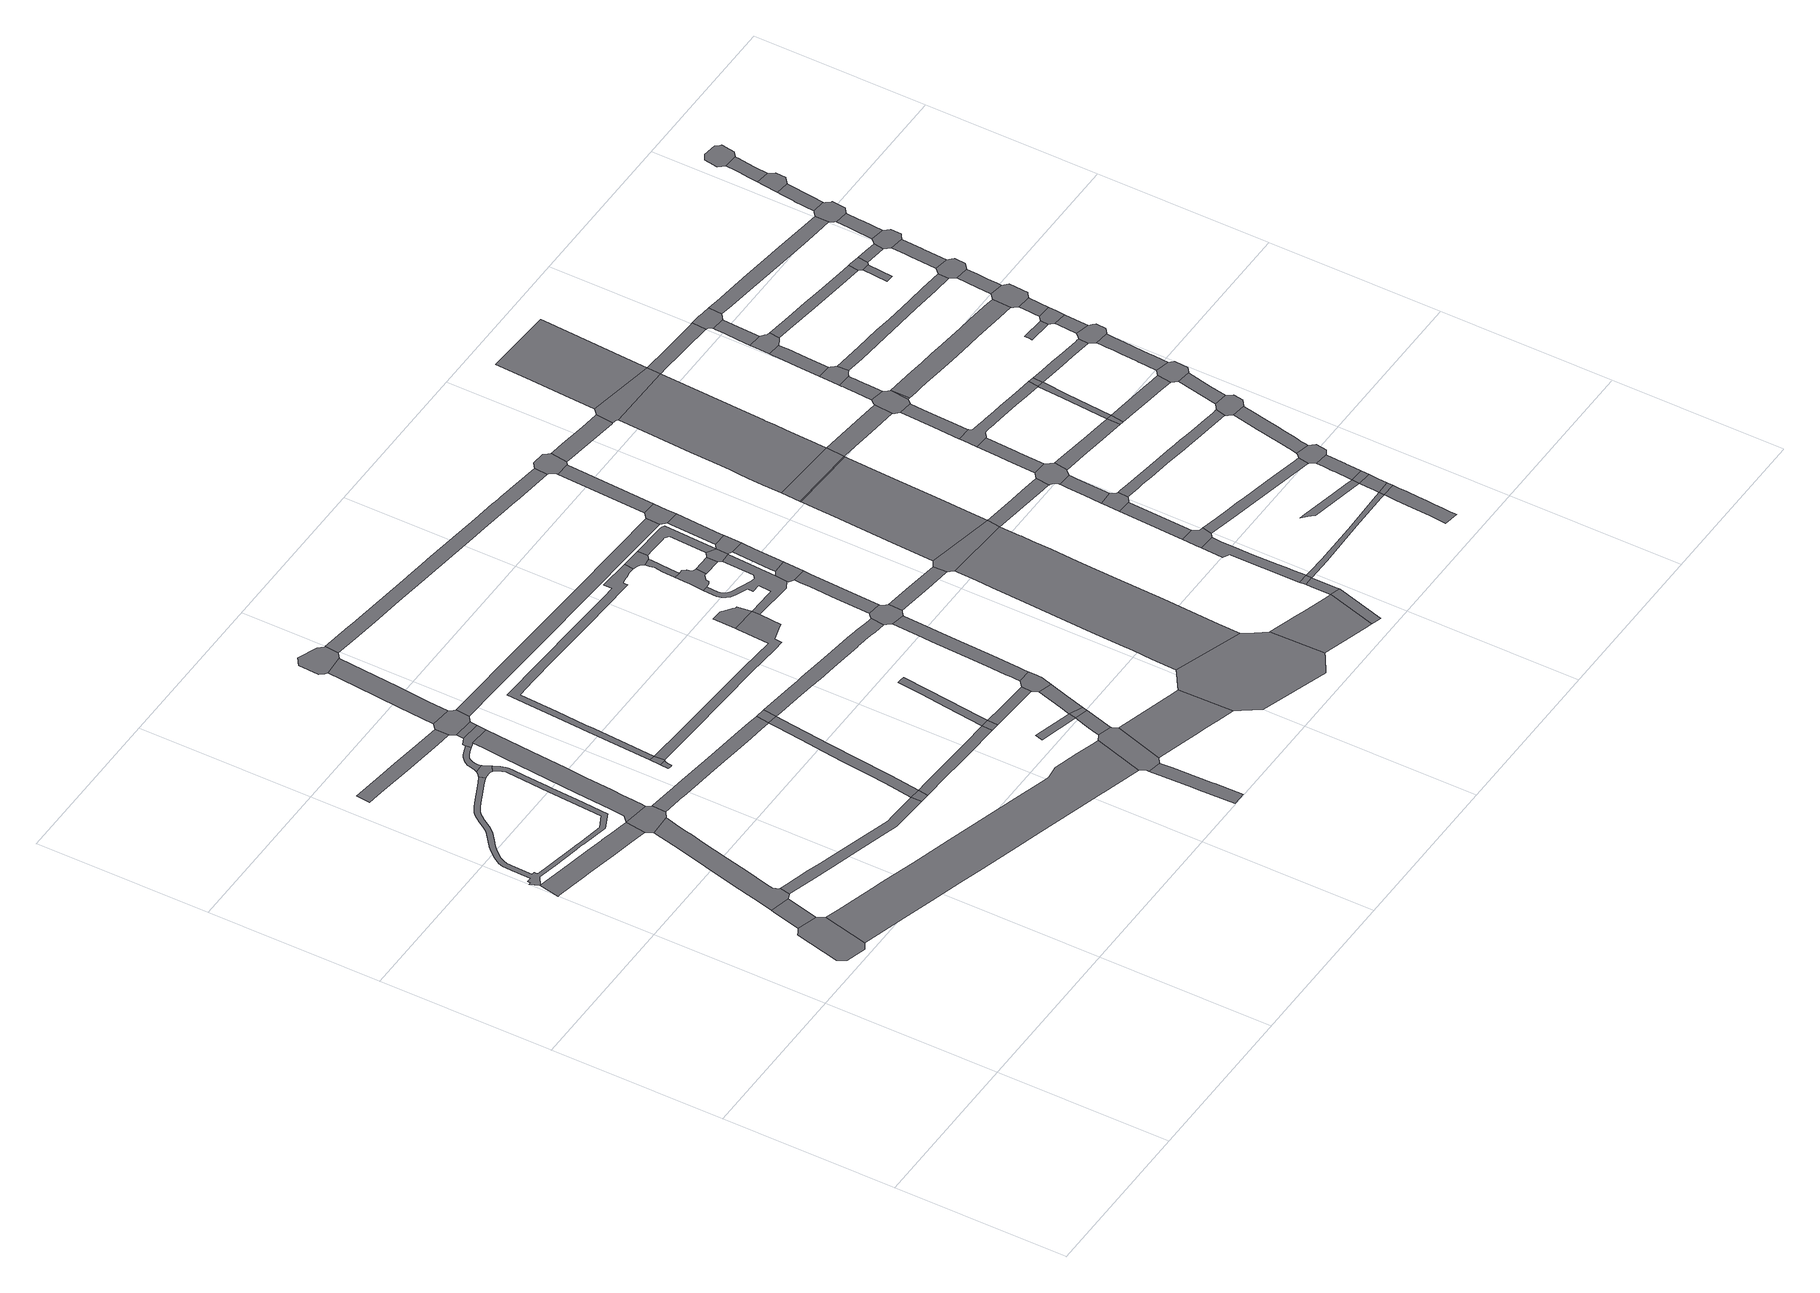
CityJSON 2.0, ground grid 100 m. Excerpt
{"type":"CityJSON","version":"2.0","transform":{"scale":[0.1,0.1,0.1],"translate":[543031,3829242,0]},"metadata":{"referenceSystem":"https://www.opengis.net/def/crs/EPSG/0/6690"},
"CityObjects":{
"road1":{"type":"Road","geometry":[{"type":"MultiSurface","lod":"1","boundaries":[[[0,1,2,3,4,5,6,7,8,9,10,11,12]]]}]},
"road2":{"type":"Road","geometry":[{"type":"MultiSurface","lod":"1","boundaries":[[[13,14,0,12,15,16]]]}]},
"road3":{"type":"Road","attributes":{"RoadStructureAttribute.sectionType":"1"},"geometry":[{"type":"MultiSurface","lod":"1","boundaries":[[[17,18,19,20,21,22,23,24,25,26,27,28,29,30,31,32,33,34,35,36,37]]]}]},
"road4":{"type":"Road","attributes":{"RoadStructureAttribute.sectionType":"1"},"geometry":[{"type":"MultiSurface","lod":"1","boundaries":[[[38,39,40,41,42,43,44,45,46,47,48,49,50,51,52,53,54,55,56,57,58,13,16,59,60,61]]]}]},
"road5":{"type":"Road","attributes":{"RoadStructureAttribute.sectionType":"1"},"geometry":[{"type":"MultiSurface","lod":"1","boundaries":[[[62,63,64,65,66,67,68,69,70,71,72,73,74,75,76,77,78,79,80,81,82,83,84,85,86,25,87,88,89,90,91,92,93,94,95,96,97,98,99,100,101,102,103,104,105,106,107,108,109,110,111,112,113,114,115,116,117,118,119,120,121,122,123,124,125,126,127,128,129,130,131,132,133,134,135,136,137,138,139,140,141,142]]]}]},
"road6":{"type":"Road","geometry":[{"type":"MultiSurface","lod":"1","boundaries":[[[37,36,143,51,50,144,145,146,147]]]}]},
"road7":{"type":"Road","attributes":{"RoadStructureAttribute.sectionType":"1"},"geometry":[{"type":"MultiSurface","lod":"1","boundaries":[[[148,149,150,151,152,153,154,155,61,60,156,157,158,159,160,161,162,163]]]}]},
"road8":{"type":"Road","attributes":{"RoadStructureAttribute.sectionType":"1"},"geometry":[{"type":"MultiSurface","lod":"1","boundaries":[[[164,165,166,167,168,169,170,171,172,173,174]]]}]},
"road9":{"type":"Road","geometry":[{"type":"MultiSurface","lod":"1","boundaries":[[[175,176,177,178,62,142,179,180,104,103]]]}]},
"road10":{"type":"Road","attributes":{"RoadStructureAttribute.sectionType":"1"},"geometry":[{"type":"MultiSurface","lod":"1","boundaries":[[[181,182,183,184,185,186,187,188,189,190,191,37,147,192,193,194,195,196,197,198,199,200]]]}]},
"road11":{"type":"Road","attributes":{"RoadStructureAttribute.sectionType":"1"},"geometry":[{"type":"MultiSurface","lod":"1","boundaries":[[[201,202,203,204,205,206,207,208,209,177,176,210,211,212,213,214,215,216,217,218]]]}]},
"road12":{"type":"Road","attributes":{"RoadStructureAttribute.sectionType":"1"},"geometry":[{"type":"MultiSurface","lod":"1","boundaries":[[[219,220,221,222,223,224,225,226,227,228,229,230,231,232,233,234,235,236,237,238,9,8,239,240,241,242,243,244,245,246,247,248,249,250,251]]]}]},
"road13":{"type":"Road","attributes":{"RoadStructureAttribute.sectionType":"1"},"geometry":[{"type":"MultiSurface","lod":"1","boundaries":[[[252,253,201,218,254,181,200,255]]]}]},
"road14":{"type":"Road","geometry":[{"type":"MultiSurface","lod":"1","boundaries":[[[256,257,258,259,260,261,262]]]}]},
"road15":{"type":"Road","geometry":[{"type":"MultiSurface","lod":"1","boundaries":[[[263,252,255,264]]]}]},
"road16":{"type":"Road","geometry":[{"type":"MultiSurface","lod":"1","boundaries":[[[265,256,262,266,267]]]}]},
"road17":{"type":"Road","geometry":[{"type":"MultiSurface","lod":"1","boundaries":[[[268,269,270,174,173,263,264,271,272,273,274,275]]]}]},
"road18":{"type":"Road","attributes":{"RoadStructureAttribute.sectionType":"1"},"geometry":[{"type":"MultiSurface","lod":"1","boundaries":[[[276,277,278,279,280,281,282,283,146,145,284,285,286,287,288,289,290,291,292,293,294,295]]]}]},
"road19":{"type":"Road","geometry":[{"type":"MultiSurface","lod":"1","boundaries":[[[163,162,296,297]]]}]},
"road20":{"type":"Road","attributes":{"RoadStructureAttribute.sectionType":"1"},"geometry":[{"type":"MultiSurface","lod":"1","boundaries":[[[298,299,300,301,302,303,304,268,275]]]}]},
"road21":{"type":"Road","attributes":{"RoadStructureAttribute.sectionType":"1"},"geometry":[{"type":"MultiSurface","lod":"1","boundaries":[[[294,305,306,307,308,309,310,163,297,311,312,313,314,315,316]]]}]},
"road22":{"type":"Road","geometry":[{"type":"MultiSurface","lod":"1","boundaries":[[[317,318,319,320,321,322,323,302,301,324,325,326,327,328,329,330]]]}]},
"road23":{"type":"Road","attributes":{"RoadStructureAttribute.sectionType":"1"},"geometry":[{"type":"MultiSurface","lod":"1","boundaries":[[[331,332,333,297,296,334,335,336,337,338]]]}]},
"road24":{"type":"Road","geometry":[{"type":"MultiSurface","lod":"1","boundaries":[[[295,294,316,339]]]}]},
"road25":{"type":"Road","attributes":{"RoadStructureAttribute.sectionType":"1"},"geometry":[{"type":"MultiSurface","lod":"1","boundaries":[[[340,341,342,343,344,345,346,347,348,349]]]}]},
"road26":{"type":"Road","attributes":{"RoadStructureAttribute.sectionType":"1"},"geometry":[{"type":"MultiSurface","lod":"1","boundaries":[[[350,351,352,353,354,355,267,266,356,357,358,359,360,361,362,363,364,365,366]]]}]},
"road27":{"type":"Road","geometry":[{"type":"MultiSurface","lod":"1","boundaries":[[[367,368,369,251,250,370,340,349,371,372,373,374,375,376]]]}]},
"road28":{"type":"Road","geometry":[{"type":"MultiSurface","lod":"1","boundaries":[[[338,337,377,378,379]]]}]},
"road29":{"type":"Road","attributes":{"RoadStructureAttribute.sectionType":"1"},"geometry":[{"type":"MultiSurface","lod":"1","boundaries":[[[380,381,382,383,384,385,386,387,388,265,267,389,390,391,392,393,394,395,396,397,398,399,400,401,402,403,404,405]]]}]},
"road30":{"type":"Road","attributes":{"RoadStructureAttribute.sectionType":"1"},"geometry":[{"type":"MultiSurface","lod":"1","boundaries":[[[406,407,408,409,410]]]}]},
"road31":{"type":"Road","attributes":{"RoadStructureAttribute.sectionType":"1"},"geometry":[{"type":"MultiSurface","lod":"1","boundaries":[[[411,412,413,414,415,416,417,338,379]]]}]},
"road32":{"type":"Road","attributes":{"RoadStructureAttribute.sectionType":"1"},"geometry":[{"type":"MultiSurface","lod":"1","boundaries":[[[409,418,419,420,421,367,376,422,423]]]}]},
"road33":{"type":"Road","attributes":{"RoadStructureAttribute.sectionType":"1"},"geometry":[{"type":"MultiSurface","lod":"1","boundaries":[[[424,379,378,425,426,427]]]}]},
"road34":{"type":"Road","geometry":[{"type":"MultiSurface","lod":"1","boundaries":[[[410,409,423,428]]]}]},
"road35":{"type":"Road","attributes":{"RoadStructureAttribute.sectionType":"1"},"geometry":[{"type":"MultiSurface","lod":"1","boundaries":[[[429,430,431,432,433,434,435,436,437,438,339,316,439,440,441,442,443,444,445,446,447,448,449,450,451,452,453,454,455]]]}]},
"road36":{"type":"Road","attributes":{"RoadStructureAttribute.sectionType":"1"},"geometry":[{"type":"MultiSurface","lod":"1","boundaries":[[[456,374,373,457,458,459,460,461,462,463]]]}]},
"road37":{"type":"Road","attributes":{"RoadStructureAttribute.sectionType":"1"},"geometry":[{"type":"MultiSurface","lod":"1","boundaries":[[[464,465,466,467,468,469,273,272,470,471,472,473,474,475,476,477,478]]]}]},
"road38":{"type":"Road","attributes":{"RoadStructureAttribute.sectionType":"1"},"geometry":[{"type":"MultiSurface","lod":"1","boundaries":[[[479,480,410,428,481,482]]]}]},
"road39":{"type":"Road","geometry":[{"type":"MultiSurface","lod":"1","boundaries":[[[483,484,427,426,485,479,482,486,487,488]]]}]},
"road40":{"type":"Road","geometry":[{"type":"MultiSurface","lod":"1","boundaries":[[[489,490,491,492,493,494,495,350,366]]]}]},
"road41":{"type":"Road","attributes":{"RoadStructureAttribute.sectionType":"1"},"geometry":[{"type":"MultiSurface","lod":"1","boundaries":[[[496,497,498,499,500,501,502,503,504,505,506,507,508,327,326,509,510,511,512,513,514,515,516,517,518,519]]]}]},
"road42":{"type":"Road","attributes":{"RoadStructureAttribute.sectionType":"1"},"geometry":[{"type":"MultiSurface","lod":"1","boundaries":[[[520,521,522,523,524,525,526,527,528,529,530,483,488,531,532,533,534,535,536,537,538]]]}]},
"road43":{"type":"Road","geometry":[{"type":"MultiSurface","lod":"1","boundaries":[[[539,540,541,542,455,454,543,544,520,538,545,546,547,548,549,550,551,552]]]}]},
"road44":{"type":"Road","geometry":[{"type":"MultiSurface","lod":"1","boundaries":[[[553,554,555,556,557,558,559,560,561,562,563,564,565,566,567,568,569,570,571,572]]]}]},
"road45":{"type":"Road","geometry":[{"type":"MultiSurface","lod":"1","boundaries":[[[573,574,575,463,462,576,577,578,579,580,581,582,583,584]]]}]},
"road46":{"type":"Road","geometry":[{"type":"MultiSurface","lod":"1","boundaries":[[[585,586,587,588,589,590,591,592,593,594,558,557,595,596,597,598,599,600,601,602,603,604,605,606,366,365,607,608,609]]]}]},
"road47":{"type":"Road","attributes":{"RoadStructureAttribute.sectionType":"1"},"geometry":[{"type":"MultiSurface","lod":"1","boundaries":[[[610,611,612,613,614,615,616,617,618,553,572]]]}]},
"road48":{"type":"Road","geometry":[{"type":"MultiSurface","lod":"1","boundaries":[[[405,404,619,620,613,612,621,622]]]}]},
"road49":{"type":"Road","attributes":{"RoadStructureAttribute.sectionType":"1"},"geometry":[{"type":"MultiSurface","lod":"1","boundaries":[[[623,624,625,626,627,539,552,628,629,630,631]]]}]},
"road50":{"type":"Road","attributes":{"RoadStructureAttribute.sectionType":"1"},"geometry":[{"type":"MultiSurface","lod":"1","boundaries":[[[565,564,632,633]]]}]},
"road51":{"type":"Road","geometry":[{"type":"MultiSurface","lod":"1","boundaries":[[[634,635,609,608,636,623,631]]]}]},
"road52":{"type":"Road","attributes":{"RoadStructureAttribute.sectionType":"1"},"geometry":[{"type":"MultiSurface","lod":"1","boundaries":[[[637,638,639,640,641,622,621,642,643,644,645,646,647,648,649]]]}]},
"road53":{"type":"Road","geometry":[{"type":"MultiSurface","lod":"1","boundaries":[[[648,633,632,586,585,650,649]]]}]},
"road54":{"type":"Road","attributes":{"RoadStructureAttribute.sectionType":"1"},"geometry":[{"type":"MultiSurface","lod":"1","boundaries":[[[651,547,546,652,653,654,655,656]]]}]},
"road55":{"type":"Road","attributes":{"RoadStructureAttribute.sectionType":"1"},"geometry":[{"type":"MultiSurface","lod":"1","boundaries":[[[657,658,635,634,659,660]]]}]},
"road56":{"type":"Road","geometry":[{"type":"MultiSurface","lod":"1","boundaries":[[[661,649,650,657,660,662]]]}]},
"road57":{"type":"Road","attributes":{"function":"3","RoadStructureAttribute.sectionType":"1"},"geometry":[{"type":"MultiSurface","lod":"1","boundaries":[[[663,664,665,666,667,668,669,670,671,672,673,674,573,584,675,676,677,678,679,680,681,682,683]]]}]},
"road58":{"type":"Road","attributes":{"RoadStructureAttribute.sectionType":"1"},"geometry":[{"type":"MultiSurface","lod":"1","boundaries":[[[684,685,686,661,662,687,688]]]}]},
"road59":{"type":"Road","geometry":[{"type":"MultiSurface","lod":"1","boundaries":[[[689,478,477,684,688,690,691]]]}]},
"road60":{"type":"Road","attributes":{"function":"3","RoadStructureAttribute.sectionType":"1"},"geometry":[{"type":"MultiSurface","lod":"1","boundaries":[[[692,693,694,695,696,697,698,581,580,699,700,701,702]]]}]},
"road61":{"type":"Road","attributes":{"RoadStructureAttribute.sectionType":"1"},"geometry":[{"type":"MultiSurface","lod":"1","boundaries":[[[703,704,689,691,705,706]]]}]},
"road62":{"type":"Road","geometry":[{"type":"MultiSurface","lod":"1","boundaries":[[[707,708,709,656,655,710,663,683,711]]]}]},
"road63":{"type":"Road","geometry":[{"type":"MultiSurface","lod":"1","boundaries":[[[702,701,712,713,714]]]}]},
"road64":{"type":"Road","geometry":[{"type":"MultiSurface","lod":"1","boundaries":[[[715,519,518,716,717,718,703,706,719,720,721,722,723]]]}]},
"road65":{"type":"Road","attributes":{"RoadStructureAttribute.sectionType":"1"},"geometry":[{"type":"MultiSurface","lod":"1","boundaries":[[[724,725,702,714,726,727,728,729,730]]]}]},
"road66":{"type":"Road","attributes":{"function":"3","RoadStructureAttribute.sectionType":"1"},"geometry":[{"type":"MultiSurface","lod":"1","boundaries":[[[731,732,733,734,735,736,737,738,707,711,739,740,741,742,743,744]]]}]},
"road67":{"type":"Road","geometry":[{"type":"MultiSurface","lod":"1","boundaries":[[[745,724,730,746]]]}]},
"road68":{"type":"Road","attributes":{"RoadStructureAttribute.sectionType":"1"},"geometry":[{"type":"MultiSurface","lod":"1","boundaries":[[[747,748,749,750,745,746,751,752,753,754,755,756,757,758,759]]]}]},
"road69":{"type":"Road","attributes":{"RoadStructureAttribute.sectionType":"1"},"geometry":[{"type":"MultiSurface","lod":"1","boundaries":[[[760,761,762,763,720,719,764,765,766,767]]]}]},
"road70":{"type":"Road","attributes":{"function":"3","RoadStructureAttribute.sectionType":"1"},"geometry":[{"type":"MultiSurface","lod":"1","boundaries":[[[768,731,744,769]]]}]},
"road71":{"type":"Road","geometry":[{"type":"MultiSurface","lod":"1","boundaries":[[[770,768,769,771]]]}]},
"road72":{"type":"Road","geometry":[{"type":"MultiSurface","lod":"1","boundaries":[[[772,773,747,759,774,775,776,777,778,779]]]}]},
"road73":{"type":"Road","attributes":{"RoadStructureAttribute.sectionType":"1"},"geometry":[{"type":"MultiSurface","lod":"1","boundaries":[[[780,781,711,683,782,783,784,785]]]}]},
"road74":{"type":"Road","attributes":{"RoadStructureAttribute.sectionType":"1"},"geometry":[{"type":"MultiSurface","lod":"1","boundaries":[[[786,787,788,772,779,789,790]]]}]},
"road75":{"type":"Road","geometry":[{"type":"MultiSurface","lod":"1","boundaries":[[[791,792,793,794,786,790,795,796,797]]]}]},
"road76":{"type":"Road","attributes":{"function":"3","RoadStructureAttribute.sectionType":"1"},"geometry":[{"type":"MultiSurface","lod":"1","boundaries":[[[798,799,800,801,802,803,804,805,770,771,806,807,808,809,810,811,812,813,814]]]}]},
"road77":{"type":"Road","attributes":{"RoadStructureAttribute.sectionType":"1"},"geometry":[{"type":"MultiSurface","lod":"1","boundaries":[[[815,816,817,818,819,746,730,820,821,822,823,824]]]}]},
"road78":{"type":"Road","attributes":{"RoadStructureAttribute.sectionType":"1"},"geometry":[{"type":"MultiSurface","lod":"1","boundaries":[[[825,826,827,828,793,792,829,830,831]]]}]},
"road79":{"type":"Road","geometry":[{"type":"MultiSurface","lod":"1","boundaries":[[[832,833,785,784,834,835,836,837,838,839,840,841,842,843,825,831,844,845,846,847,848,849,850,851]]]}]},
"road80":{"type":"Road","geometry":[{"type":"MultiSurface","lod":"1","boundaries":[[[852,853,854,767,766,855,856,798,814,857]]]}]},
"road81":{"type":"Road","attributes":{"RoadStructureAttribute.sectionType":"1"},"geometry":[{"type":"MultiSurface","lod":"1","boundaries":[[[858,859,771,769,860,861,862,863]]]}]},
"road82":{"type":"Road","attributes":{"RoadStructureAttribute.sectionType":"1"},"geometry":[{"type":"MultiSurface","lod":"1","boundaries":[[[864,865,866,832,851,867,868,869]]]}]},
"road83":{"type":"Road","attributes":{"RoadStructureAttribute.sectionType":"1"},"geometry":[{"type":"MultiSurface","lod":"1","boundaries":[[[870,871,872,873,874,875,876,877,878,879,776,775,880,881,882,883,884,885]]]}]},
"road84":{"type":"Road","attributes":{"RoadStructureAttribute.sectionType":"1"},"geometry":[{"type":"MultiSurface","lod":"1","boundaries":[[[886,887,888,889,890,891,892,893,894,895]]]}]},
"road85":{"type":"Road","attributes":{"function":"3","RoadStructureAttribute.sectionType":"1"},"geometry":[{"type":"MultiSurface","lod":"1","boundaries":[[[896,897,898,852,857,899,900,901,902]]]}]},
"road86":{"type":"Road","attributes":{"RoadStructureAttribute.sectionType":"1"},"geometry":[{"type":"MultiSurface","lod":"1","boundaries":[[[823,903,904,905,906,907,908,909,910,911,912,913,914,915,916,917]]]}]},
"road87":{"type":"Road","geometry":[{"type":"MultiSurface","lod":"1","boundaries":[[[918,919,920,921,922,923,924,925]]]}]},
"road88":{"type":"Road","attributes":{"RoadStructureAttribute.sectionType":"1"},"geometry":[{"type":"MultiSurface","lod":"1","boundaries":[[[926,927,928,929,930,931,848,847,932,933,934,935,936,937]]]}]},
"road89":{"type":"Road","attributes":{"RoadStructureAttribute.sectionType":"1"},"geometry":[{"type":"MultiSurface","lod":"1","boundaries":[[[938,939,940,941,942,943,944,945,946,947,948,949,797,796,950,951,952,953,954,955,956,957,958,959,960,961]]]}]},
"road90":{"type":"Road","geometry":[{"type":"MultiSurface","lod":"1","boundaries":[[[962,963,824,823,917]]]}]},
"road91":{"type":"Road","geometry":[{"type":"MultiSurface","lod":"1","boundaries":[[[964,965,966,863,862,967,968,918,925,969,970,971,972,973]]]}]},
"road92":{"type":"Road","attributes":{"RoadStructureAttribute.sectionType":"1"},"geometry":[{"type":"MultiSurface","lod":"1","boundaries":[[[974,975,976,963,962,977,978]]]}]},
"road93":{"type":"Road","geometry":[{"type":"MultiSurface","lod":"1","boundaries":[[[895,894,974,978,979]]]}]},
"road94":{"type":"Road","attributes":{"RoadStructureAttribute.sectionType":"1"},"geometry":[{"type":"MultiSurface","lod":"1","boundaries":[[[920,980,864,869,981,982,983,984,985,986,987,988,989,990,991,992,993,994,995,996,997,998,999,1000,1001,1002,1003,1004,1005,1006,1007,1008,1009,1010,1011,1012,921]]]}]},
"road95":{"type":"Road","attributes":{"RoadStructureAttribute.sectionType":"1"},"geometry":[{"type":"MultiSurface","lod":"1","boundaries":[[[970,969,1013]]]}]},
"road96":{"type":"Road","attributes":{"RoadStructureAttribute.sectionType":"1"},"geometry":[{"type":"MultiSurface","lod":"1","boundaries":[[[1014,1015,1016,1017,1018,964,973,1019,1020,1021,1022,1023]]]}]},
"road97":{"type":"Road","attributes":{"RoadStructureAttribute.sectionType":"1"},"geometry":[{"type":"MultiSurface","lod":"1","boundaries":[[[1024,1025,1026,1027,1028,1029,1030,1031,1032,895,979,1033,1034,1035,1036,1037]]]}]},
"road98":{"type":"Road","attributes":{"RoadStructureAttribute.sectionType":"1"},"geometry":[{"type":"MultiSurface","lod":"1","boundaries":[[[1038,1039,1040,857,814,1041,1042,1043,1044,1045,1046,1047]]]}]},
"road99":{"type":"Road","geometry":[{"type":"MultiSurface","lod":"1","boundaries":[[[1048,1049,1050,1051,1014,1023,1052,1053,1054,1055,1056,1057,1058,1059]]]}]},
"road100":{"type":"Road","geometry":[{"type":"MultiSurface","lod":"1","boundaries":[[[1060,1061,1062,885,884,1063,1064,1024,1037,1065,1066,1067]]]}]},
"road101":{"type":"Road","geometry":[{"type":"MultiSurface","lod":"1","boundaries":[[[937,936,1068,1069]]]}]},
"road102":{"type":"Road","attributes":{"RoadStructureAttribute.sectionType":"1"},"geometry":[{"type":"MultiSurface","lod":"1","boundaries":[[[1070,1071,1072,1073,1074,1048,1059,1075,1076,1077,1078]]]}]},
"road103":{"type":"Road","attributes":{"RoadStructureAttribute.sectionType":"1"},"geometry":[{"type":"MultiSurface","lod":"1","boundaries":[[[996,1079,1080,937,1069,1081,1082,1083]]]}]},
"road104":{"type":"Road","attributes":{"RoadStructureAttribute.sectionType":"1"},"geometry":[{"type":"MultiSurface","lod":"1","boundaries":[[[1084,1085,1086,1087,1088,1089,1090,1091,1060,1067,1092,1093,1094,1095,1096,1097,1098,1099,1100]]]}]},
"road105":{"type":"Road","geometry":[{"type":"MultiSurface","lod":"1","boundaries":[[[1101,1102,1070,1078,1103,1104,1105,1106,1107,1108]]]}]},
"road106":{"type":"Road","attributes":{"RoadStructureAttribute.sectionType":"1"},"geometry":[{"type":"MultiSurface","lod":"1","boundaries":[[[1109,1110,1111,1112,1113,1101,1108,1114,1115,1116,1117]]]}]},
"road107":{"type":"Road","geometry":[{"type":"MultiSurface","lod":"1","boundaries":[[[997,996,1083,1118]]]}]},
"road108":{"type":"Road","attributes":{"RoadStructureAttribute.sectionType":"1"},"geometry":[{"type":"MultiSurface","lod":"1","boundaries":[[[1119,1120,1121,1122,1123,1069,1068,1124,1125,1126,1127,1128,1129]]]}]},
"road109":{"type":"Road","geometry":[{"type":"MultiSurface","lod":"1","boundaries":[[[1130,1131,1132,1047,1046,1133,1134,1135,1136,1137,1109,1117,1138,1139]]]}]},
"road110":{"type":"Road","geometry":[{"type":"MultiSurface","lod":"1","boundaries":[[[1140,1141,961,960,1142,1143,1084,1100,1144,1145,1146,1147,1148,1149,1150]]]}]},
"road111":{"type":"Road","attributes":{"RoadStructureAttribute.sectionType":"1"},"geometry":[{"type":"MultiSurface","lod":"1","boundaries":[[[1151,1152,1153,1154,1155,1156,1157,1158,1159,970,1013,1160,1161,1162,1163,1164,1165,1166,1167,1168,1169,1170]]]}]},
"road112":{"type":"Road","attributes":{"RoadStructureAttribute.sectionType":"1"},"geometry":[{"type":"MultiSurface","lod":"1","boundaries":[[[1171,1140,1150,1172,1173]]]}]},
"road113":{"type":"Road","attributes":{"RoadStructureAttribute.sectionType":"1"},"geometry":[{"type":"MultiSurface","lod":"1","boundaries":[[[1174,1175,1176,1177,1178,1179,1118,1083,1180,1181,1182,1183,1184]]]}]},
"road114":{"type":"Road","geometry":[{"type":"MultiSurface","lod":"1","boundaries":[[[1185,1129,1128,1171,1173,1186,1187,1188,1189,1190]]]}]},
"road115":{"type":"Road","attributes":{"RoadStructureAttribute.sectionType":"1"},"geometry":[{"type":"MultiSurface","lod":"1","boundaries":[[[1191,1192,1193,1194,1195,1055,1054,1196,1197,1198,1199,1200,1201,1202]]]}]},
"road116":{"type":"Road","attributes":{"RoadStructureAttribute.sectionType":"1"},"geometry":[{"type":"MultiSurface","lod":"1","boundaries":[[[1203,1204,1205,1206,1207,1105,1104,1208,1209,1210,1211,1212]]]}]},
"road117":{"type":"Road","attributes":{"RoadStructureAttribute.sectionType":"1"},"geometry":[{"type":"MultiSurface","lod":"1","boundaries":[[[1213,1214,1215,1216,1217,1218,1219,1220,1221,1222,1223,1185,1190,1224,1225,1226,1227,1228,1229,1230,1231,1232,1233,1234,1235]]]}]},
"road118":{"type":"Road","geometry":[{"type":"MultiSurface","lod":"1","boundaries":[[[1236,1237,1238,1239,1240]]]}]},
"road119":{"type":"Road","geometry":[{"type":"MultiSurface","lod":"1","boundaries":[[[1241,1242,1184,1183,1243,1213,1235,1244,1245,1246,1247,1248]]]}]},
"road120":{"type":"Road","attributes":{"RoadStructureAttribute.sectionType":"1"},"geometry":[{"type":"MultiSurface","lod":"1","boundaries":[[[1249,1250,1241,1248,1251,1252]]]}]},
"road121":{"type":"Road","geometry":[{"type":"MultiSurface","lod":"1","boundaries":[[[1253,1254,1240,1239,1255,1249,1252,1256,1257,1258,1259,1260]]]}]},
"road122":{"type":"Road","attributes":{"RoadStructureAttribute.sectionType":"1"},"geometry":[{"type":"MultiSurface","lod":"1","boundaries":[[[1261,1262,1263,1264,1265,1266,1267,1268,1139,1138,1269,1270,1271,1272,1273,1274,1275,1276]]]}]},
"road123":{"type":"Road","attributes":{"RoadStructureAttribute.sectionType":"1"},"geometry":[{"type":"MultiSurface","lod":"1","boundaries":[[[1277,1278,1279,1253,1260,1280,1281,1282,1283]]]}]},
"road124":{"type":"Road","geometry":[{"type":"MultiSurface","lod":"1","boundaries":[[[1284,1285,1286,1170,1169,1287,1288,1277,1283,1289,1290,1291,1292,1293,1294,1295]]]}]},
"road125":{"type":"Road","geometry":[{"type":"MultiSurface","lod":"1","boundaries":[[[1296,1297,1298,1299]]]}]},
"road126":{"type":"Road","geometry":[{"type":"MultiSurface","lod":"1","boundaries":[[[1300,1212,1211,1296,1299,1301,1302]]]}]},
"road127":{"type":"Road","attributes":{"RoadStructureAttribute.sectionType":"1"},"geometry":[{"type":"MultiSurface","lod":"1","boundaries":[[[1303,1304,1305,1284,1295,1306,1307,1308,1309]]]}]},
"road128":{"type":"Road","geometry":[{"type":"MultiSurface","lod":"1","boundaries":[[[1310,1311,1312,1202,1201,1313,1314,1303,1309,1315,1316,1317,1318,1319,1320,1321]]]}]},
"road129":{"type":"Road","attributes":{"RoadStructureAttribute.sectionType":"1"},"geometry":[{"type":"MultiSurface","lod":"1","boundaries":[[[1322,1302,1301,1323,1324]]]}]},
"road130":{"type":"Road","attributes":{"RoadStructureAttribute.sectionType":"1"},"geometry":[{"type":"MultiSurface","lod":"1","boundaries":[[[1325,1326,1327,1328,1310,1321,1329,1330,1331,1332]]]}]},
"road131":{"type":"Road","geometry":[{"type":"MultiSurface","lod":"1","boundaries":[[[1333,1334,1324,1323,1325,1332,1335,1336,1337,1338,1339,1340]]]}]},
"road132":{"type":"Road","attributes":{"RoadStructureAttribute.sectionType":"1"},"geometry":[{"type":"MultiSurface","lod":"1","boundaries":[[[1341,1342,1343,1333,1340,1344,1345,1346]]]}]},
"road133":{"type":"Road","geometry":[{"type":"MultiSurface","lod":"1","boundaries":[[[1347,1348,1349,1276,1275,1350,1351,1341,1346,1352,1353,1354,1355,1356,1357,1358,1359,1360]]]}]},
"road134":{"type":"Road","attributes":{"RoadStructureAttribute.sectionType":"1"},"geometry":[{"type":"MultiSurface","lod":"1","boundaries":[[[1361,1362,1363,1364,1347,1360,1365,1366]]]}]},
"road135":{"type":"Road","geometry":[{"type":"MultiSurface","lod":"1","boundaries":[[[1367,1368,1361,1366,1369,1370,1371,1372,1373]]]}]},
"road136":{"type":"Road","attributes":{"RoadStructureAttribute.sectionType":"1"},"geometry":[{"type":"MultiSurface","lod":"1","boundaries":[[[1374,1375,1376,1377,1378,1379,1367,1373,1380,1381,1382,1383]]]}]},
"road137":{"type":"Road","geometry":[{"type":"MultiSurface","lod":"1","boundaries":[[[1384,1385,1386,1387,1388,1374,1383,1389,1390,1391,1392,1393]]]}]}
},
"vertices":[
[414,1404,0],[387,1389,0],[369,1380,0],[307,1116,0],[317,1097,0],[332,1072,0],[448,1039,0],[472,1053,0],[491,1063,0],[552,1327,0],[542,1345,0],[529,1367,0],[530,1371,0],
[460,1588,0],[455,1569,0],[540,1412,0],[576,1559,0],
[526,2574,0],[498,2580,0],[490,2581,0],[474,2585,0],[471,2585,0],[370,2606,0],[174,2646,0],[69,2668,0],[27,2677,0],[2,2559,0],[14,2557,0],[97,2539,0],[192,2520,0],[241,2510,0],[382,2481,0],[391,2479,0],[466,2464,0],[538,2449,0],[628,2430,0],[631,2430,0],[649,2548,0],
[619,1635,0],[603,1670,0],[614,1714,0],[644,1835,0],[679,1978,0],[680,1986,0],[719,2143,0],[737,2216,0],[746,2257,0],[758,2303,0],[776,2377,0],[777,2381,0],[780,2394,0],[655,2388,0],[623,2255,0],[604,2178,0],[539,1913,0],[535,1898,0],[524,1852,0],[499,1747,0],[481,1673,0],[605,1572,0],[609,1574,0],[623,1634,0],
[561,3356,0],[523,3334,0],[444,3299,0],[386,3273,0],[357,3259,0],[326,3240,0],[312,3229,0],[305,3222,0],[301,3217,0],[287,3198,0],[282,3191,0],[248,3139,0],[227,3113,0],[216,3102,0],[146,3046,0],[143,3044,0],[123,3024,0],[85,2981,0],[60,2939,0],[52,2911,0],[49,2858,0],[45,2745,0],[20,2746,0],[18,2727,0],[2,2728,0],[80,2712,0],[194,2687,0],[335,2661,0],[345,2659,0],[381,2652,0],[404,2647,0],[556,2615,0],[656,2661,0],[668,2848,0],[677,3003,0],[679,3026,0],[687,3165,0],[692,3242,0],[693,3265,0],[691,3276,0],[683,3301,0],[666,3340,0],[633,3316,0],[644,3304,0],[650,3295,0],[658,3275,0],[662,3256,0],[662,3243,0],[659,3198,0],[647,2997,0],[627,2680,0],[550,2642,0],[404,2670,0],[383,2674,0],[349,2680,0],[192,2711,0],[92,2732,0],[93,2751,0],[76,2754,0],[79,2857,0],[81,2906,0],[88,2927,0],[101,2952,0],[146,3004,0],[163,3022,0],[179,3034,0],[236,3079,0],[250,3093,0],[272,3122,0],[302,3167,0],[307,3174,0],[318,3190,0],[324,3198,0],[332,3207,0],[343,3215,0],[371,3232,0],[399,3246,0],[456,3271,0],[537,3307,0],[562,3317,0],[575,3321,0],
[647,2403,0],[815,2417,0],[817,2418,0],[823,2499,0],[802,2527,0],
[1490,1421,0],[1370,1428,0],[1331,1429,0],[1130,1487,0],[972,1532,0],[885,1558,0],[808,1581,0],[665,1622,0],[754,1533,0],[895,1493,0],[1062,1445,0],[1222,1399,0],[1319,1371,0],[1460,1363,0],[1539,1359,0],[1541,1419,0],
[597,3744,0],[431,3766,0],[309,3782,0],[128,3806,0],[118,3726,0],[213,3714,0],[422,3686,0],[666,3654,0],[747,3644,0],[752,3643,0],[753,3724,0],
[646,3375,0],[642,3385,0],[588,3382,0],[580,3372,0],[603,3324,0],[619,3323,0],
[764,3512,0],[761,3476,0],[757,3438,0],[750,3357,0],[747,3315,0],[740,3226,0],[711,2875,0],[692,2661,0],[685,2580,0],[669,2565,0],[653,2551,0],[803,2543,0],[803,2548,0],[812,2651,0],[813,2667,0],[819,2732,0],[832,2897,0],[842,3020,0],[859,3227,0],[882,3502,0],
[726,3529,0],[689,3517,0],[661,3505,0],[649,3497,0],[632,3482,0],[620,3468,0],[608,3446,0],[604,3434,0],[595,3398,0],[639,3401,0],[638,3410,0],[641,3428,0],[647,3447,0],[653,3461,0],[667,3472,0],[676,3478,0],[699,3489,0],[730,3499,0],
[2359,840,0],[2246,873,0],[2097,916,0],[2081,913,0],[2067,911,0],[2018,905,0],[1975,918,0],[1827,961,0],[1658,1010,0],[1508,1053,0],[1365,1094,0],[1281,1117,0],[1127,1162,0],[1008,1196,0],[951,1213,0],[899,1228,0],[858,1239,0],[697,1286,0],[661,1296,0],[617,1309,0],[580,1037,0],[751,988,0],[936,936,0],[1116,884,0],[1272,840,0],[1458,786,0],[1650,731,0],[1881,665,0],[2058,614,0],[2064,612,0],[2271,553,0],[2296,546,0],[2384,833,0],
[769,3567,0],[728,3549,0],[747,3505,0],[887,3557,0],
[1106,2620,0],[1103,2575,0],[1118,2570,0],[1131,2570,0],[1133,2590,0],[1135,2605,0],[1140,2618,0],
[772,3610,0],[891,3601,0],
[1109,2682,0],[1148,2623,0],[1144,2680,0],
[784,3749,0],[770,3738,0],[758,3728,0],[901,3609,0],[923,3627,0],[931,3708,0],[912,3728,0],[904,3737,0],
[1602,2401,0],[1517,2412,0],[1299,2439,0],[1035,2472,0],[1000,2477,0],[985,2479,0],[969,2481,0],[825,2499,0],[960,2401,0],[962,2401,0],[965,2400,0],[986,2398,0],[990,2397,0],[1116,2381,0],[1266,2362,0],[1423,2343,0],[1507,2332,0],[1556,2326,0],[1651,2315,0],[1661,2393,0],
[1596,1357,0],[1604,1415,0],
[915,3862,0],[931,4047,0],[949,4260,0],[961,4407,0],[839,4397,0],[824,4226,0],[802,3962,0],
[1645,2266,0],[1627,2115,0],[1609,1973,0],[1593,1847,0],[1574,1685,0],[1563,1582,0],[1628,1590,0],[1630,1615,0],[1669,1971,0],[1687,2123,0],[1706,2266,0],[1711,2307,0],
[856,4587,0],[840,4574,0],[830,4567,0],[814,4554,0],[805,4434,0],[821,4417,0],[826,4411,0],[977,4419,0],[990,4429,0],[993,4431,0],[1001,4512,0],[999,4512,0],[986,4526,0],[973,4541,0],
[2020,1394,0],[1852,1403,0],[1666,1412,0],[1758,1348,0],[1887,1341,0],[1958,1337,0],[2176,1326,0],[2179,1386,0],
[1721,2386,0],
[2317,497,0],[2320,411,0],[2325,249,0],[2326,213,0],[2333,4,0],[2411,6,0],[2406,169,0],[2405,187,0],[2398,414,0],[2396,482,0],
[2168,2818,0],[2168,2805,0],[2160,2620,0],[1945,2633,0],[1677,2648,0],[1382,2665,0],[1175,2621,0],[1398,2608,0],[1683,2593,0],[1933,2583,0],[2133,2568,0],[2198,2566,0],[2202,2611,0],[2277,2632,0],[2309,2640,0],[2320,2768,0],[2321,2813,0],
[2420,853,0],[2419,853,0],[2414,850,0],[2317,514,0],[2397,482,0],[2404,489,0],[2427,508,0],[2517,794,0],[2499,826,0],[2497,829,0],
[2210,1325,0],[2225,1324,0],[2228,1384,0],
[2108,3550,0],[2109,3502,0],[2031,3504,0],[1769,3516,0],[1448,3531,0],[1158,3545,0],[1133,3102,0],[1132,3089,0],[1118,2837,0],[1155,2888,0],[1166,3045,0],[1169,3096,0],[1179,3270,0],[1191,3490,0],[1314,3487,0],[1496,3479,0],[1689,3468,0],[1837,3462,0],[1957,3456,0],[2172,3448,0],[2174,3475,0],[2189,3480,0],[2214,3481,0],[2251,3486,0],[2286,3484,0],[2294,3540,0],
[2255,1121,0],[2249,1099,0],[2243,1077,0],[2468,1016,0],[2480,1059,0],
[2234,1441,0],[2257,1629,0],[2287,1909,0],[2264,1912,0],[2242,1914,0],[2226,1771,0],[2207,1611,0],
[2463,999,0],[2448,951,0],[2443,935,0],[2429,883,0],[2531,941,0],[2546,994,0],
[2345,1377,0],[2379,1316,0],[2525,1308,0],[2530,1368,0],
[2555,1027,0],
[2568,2275,0],[2540,2280,0],[2482,2291,0],[2465,2293,0],[2430,2297,0],[2422,2298,0],[2210,2325,0],[2028,2348,0],[1994,2352,0],[1921,2361,0],[1753,2302,0],[1786,2298,0],[1912,2282,0],[2011,2269,0],[2018,2268,0],[2034,2266,0],[2066,2262,0],[2173,2249,0],[2175,2248,0],[2365,2224,0],[2372,2224,0],[2420,2218,0],[2427,2217,0],[2470,2212,0],[2507,2205,0],[2571,2194,0],[2580,2273,0],
[2886,689,0],[2617,453,0],[2695,431,0],[2744,417,0],[2803,400,0],[2810,398,0],[2917,366,0],[2911,681,0],
[2381,3635,0],[2375,3635,0],[1974,3655,0],[1512,3678,0],[1311,3688,0],[1156,3696,0],[1152,3616,0],[1312,3609,0],[1508,3598,0],[1608,3593,0],[1971,3575,0],[2019,3573,0],[2371,3556,0],[2641,3542,0],[2643,3622,0],
[2543,1272,0],[2499,1120,0],[2587,1138,0],[2620,1249,0],
[2563,1395,0],[2532,1368,0],[2527,1304,0],[2640,1316,0],[2642,1363,0],[2643,1394,0],
[2309,2894,0],[2300,2897,0],[2289,2907,0],[2253,2935,0],[2244,2943,0],[2236,2947,0],[2173,2951,0],
[2407,4329,0],[2394,4331,0],[2361,4335,0],[2355,4336,0],[2340,4338,0],[2201,4356,0],[2000,4382,0],[1848,4402,0],[1746,4415,0],[1666,4425,0],[1652,4427,0],[1220,4483,0],[1184,4488,0],[1132,4413,0],[1288,4392,0],[1482,4367,0],[1662,4344,0],[2070,4291,0],[2168,4279,0],[2351,4256,0],[2388,4251,0],[2452,4243,0],[2672,4215,0],[2678,4293,0],
[2600,2161,0],[2596,2067,0],[2591,1975,0],[2587,1890,0],[2587,1876,0],[2580,1727,0],[2574,1617,0],[2573,1597,0],[2567,1478,0],[2567,1470,0],[2567,1468,0],[2645,1423,0],[2647,1467,0],[2647,1479,0],[2654,1614,0],[2661,1782,0],[2667,1887,0],[2672,1980,0],[2681,2147,0],
[2609,2301,0],[2603,2295,0],[2587,2280,0],[2582,2275,0],[2576,2193,0],[2582,2185,0],[2701,2165,0],[2710,2172,0],[2717,2252,0],[2713,2252,0],[2706,2261,0],[2694,2276,0],[2687,2284,0],[2688,2290,0],
[2342,3272,0],[2339,3219,0],[2337,3184,0],[2334,3157,0],[2330,3104,0],[2360,3102,0],[2384,3102,0],[2400,3114,0],[2401,3132,0],[2430,3154,0],[2431,3154,0],[2444,3153,0],[2448,3215,0],[2446,3215,0],[2431,3220,0],[2424,3228,0],[2419,3240,0],[2418,3253,0],[2401,3270,0],[2378,3270,0],
[3035,768,0],[3010,750,0],[2937,700,0],[2941,334,0],[3006,244,0],[3400,114,0],[3497,177,0],[3524,194,0],[3515,511,0],[3496,539,0],[3449,605,0],[3430,632,0],
[2622,3132,0],[2565,3129,0],[2558,2944,0],[2539,2927,0],[2514,2930,0],[2395,2975,0],[2379,2988,0],[2367,3003,0],[2358,3024,0],[2358,3036,0],[2325,3043,0],[2326,3021,0],[2333,2997,0],[2344,2977,0],[2358,2960,0],[2383,2945,0],[2452,2918,0],[2451,2883,0],[2503,2882,0],[2499,2807,0],[2465,2808,0],[2330,2813,0],[2553,2754,0],[2602,2778,0],[2608,2848,0],
[2382,3328,0],[2388,3445,0],[2389,3455,0],[2344,3449,0],[2347,3424,0],[2350,3399,0],[2345,3354,0],[2344,3321,0],[2343,3299,0],
[2314,3477,0],[2331,3467,0],[2409,3475,0],[2412,3534,0],
[2631,2751,0],[2629,2713,0],[2627,2660,0],[2623,2575,0],[2620,2525,0],[2700,2541,0],[2708,2681,0],[2709,2709,0],[2711,2746,0],
[2548,3148,0],[2551,3214,0],
[2718,2867,0],[2637,2865,0],[2601,2768,0],
[2643,3513,0],[2631,3522,0],[2619,3523,0],[2566,3526,0],[2437,3532,0],[2453,3473,0],[2541,3470,0],[2569,3469,0],[2575,3464,0],[2589,3452,0],[2579,3238,0],[2579,3234,0],[2626,3205,0],
[2627,3137,0],
[2881,2231,0],[2924,2145,0],[3062,2128,0],[3072,2126,0],[3075,2126,0],[3070,2206,0],
[2650,3122,0],[2638,2899,0],[2726,3043,0],[2730,3119,0],
[2654,3225,0],[2734,3221,0],
[3100,2095,0],[3099,2076,0],[3097,2036,0],[3093,1966,0],[3089,1874,0],[3078,1673,0],[3069,1488,0],[3058,1275,0],[3052,1132,0],[3049,1081,0],[3047,1026,0],[3041,911,0],[3436,763,0],[3453,1094,0],[3465,1374,0],[3476,1606,0],[3485,1767,0],[3490,1881,0],[3493,1946,0],[3493,1956,0],[3497,2071,0],
[2668,3513,0],[2667,3495,0],[2654,3245,0],[2735,3246,0],[2749,3509,0],
[2674,3649,0],[2752,3574,0],[2756,3645,0],
[3911,393,0],[3909,393,0],[3867,404,0],[3741,442,0],[3696,456,0],[3606,483,0],[3558,498,0],[3700,142,0],[3810,109,0],[3830,103,0],[3914,392,0],
[2699,4169,0],[2691,4000,0],[2765,3831,0],[2782,4165,0],
[3107,2227,0],[3081,2212,0],[3076,2209,0],[3094,2102,0],[3507,2149,0],
[3861,94,0],[3888,86,0],[3971,374,0],
[2709,4318,0],[2676,4214,0],[2683,4206,0],[2700,4184,0],[2800,4179,0],[2814,4278,0],[2805,4289,0],[2788,4310,0],[2788,4312,0],
[3913,536,0],[3913,503,0],[3971,384,0],[3969,414,0],[3969,419,0],[3970,531,0],[3970,536,0],
[3147,3021,0],[3147,3010,0],[3145,2973,0],[3141,2891,0],[3137,2822,0],[3131,2691,0],[3121,2504,0],[3110,2280,0],[3513,2284,0],[3520,2435,0],[3530,2661,0],[3534,2761,0],[3546,2990,0],[3546,3002,0],
[3912,571,0],[3972,571,0],
[3879,1123,0],[3873,998,0],[3906,981,0],[3908,981,0],[3972,574,0],[3971,646,0],[3971,686,0],[3968,734,0],[3967,886,0],[3968,981,0],[3970,1069,0],[3972,1111,0],[3972,1119,0],
[3176,4231,0],[3066,4245,0],[2903,4267,0],[2836,4275,0],[2821,4176,0],[3161,4130,0],[3167,4129,0],[3178,4231,0],
[3148,3026,0],[3547,3007,0],
[3153,3136,0],[3556,3117,0],
[3885,1237,0],[3881,1161,0],[3980,1125,0],[3997,1138,0],[4009,1196,0],[3992,1200,0],[3984,1201,0],[3965,1233,0],
[3815,2110,0],[3671,2128,0],[3710,2043,0],[3844,2026,0],[3888,2021,0],[3899,2099,0],
[3904,1616,0],[3899,1514,0],[3886,1258,0],[3974,1422,0],[3984,1612,0],
[4015,1696,0],[3990,1727,0],[3909,1723,0],[3909,1714,0],[4012,1632,0],[4017,1636,0],[4019,1695,0],
[3203,4118,0],[3193,3910,0],[3181,3683,0],[3175,3572,0],[3169,3450,0],[3165,3389,0],[3162,3338,0],[3158,3250,0],[3555,3117,0],[3561,3239,0],[3562,3254,0],[3568,3369,0],[3571,3432,0],[3573,3483,0],[3574,3498,0],[3577,3547,0],[3605,4112,0],
[4661,573,0],[4372,565,0],[4112,565,0],[4074,567,0],[4053,567,0],[4112,535,0],[4417,541,0],[4659,543,0],[4688,543,0],[4689,573,0],
[3923,1975,0],[3922,1959,0],[3920,1928,0],[3915,1826,0],[4000,1924,0],[4002,1961,0],[4002,1968,0],
[3931,2126,0],[3910,2108,0],[3894,2018,0],[3901,2014,0],[3905,2011,0],[3909,2008,0],[3915,2002,0],[3920,1996,0],[3922,1990,0],[3923,1984,0],[3923,1981,0],[3923,1977,0],[4009,1977,0],[4024,1994,0],[4029,2000,0],[4033,2000,0],[4045,2078,0],[4044,2078,0],[4030,2097,0],[4011,2120,0],
[3210,4260,0],[3185,4237,0],[3180,4233,0],[3198,4125,0],[3199,4123,0],[3608,4192,0],
[3880,3083,0],[3682,3103,0],[3602,3002,0],[3776,2984,0],[3945,2967,0],[3954,3075,0],
[3949,2473,0],[3942,2339,0],[3939,2288,0],[4019,2270,0],[4020,2289,0],[4029,2469,0],
[4668,1057,0],[4618,1068,0],[4570,1078,0],[4520,1089,0],[4465,1100,0],[4382,1117,0],[4313,1132,0],[4255,1145,0],[4191,1157,0],[4106,1176,0],[4107,1113,0],[4131,1109,0],[4182,1098,0],[4235,1087,0],[4691,989,0],[4702,1050,0],
[4653,748,0],[4570,765,0],[4357,808,0],[4325,815,0],[4352,788,0],[4378,763,0],[4380,760,0],[4642,705,0],[4695,694,0],[4701,738,0],
[3242,4856,0],[3232,4673,0],[3221,4443,0],[3618,4359,0],[3634,4642,0],[3644,4814,0],[3645,4834,0],
[4688,538,0],[4687,532,0],[4682,471,0],[4677,372,0],[4671,261,0],[4663,171,0],[4747,157,0],[4749,200,0],[4751,236,0],[4754,298,0],[4758,341,0],[4762,396,0],[4765,458,0],[4768,510,0],[4770,539,0],
[3972,2933,0],[3962,2733,0],[3955,2583,0],[4036,2579,0],[4036,2585,0],[4037,2621,0],[4047,2820,0],[4053,2926,0],
[4458,2024,0],[4438,2026,0],[4363,2035,0],[4301,2044,0],[4233,2053,0],[4097,2072,0],[4098,1992,0],[4168,1984,0],[4245,1974,0],[4320,1963,0],[4459,1944,0],[4463,2023,0],
[4797,1589,0],[4786,1590,0],[4772,1591,0],[4704,1600,0],[4625,1611,0],[4560,1621,0],[4513,1628,0],[4472,1633,0],[4411,1641,0],[4322,1654,0],[4101,1685,0],[4039,1693,0],[4032,1634,0],[4102,1625,0],[4136,1621,0],[4205,1610,0],[4298,1597,0],[4355,1590,0],[4446,1577,0],[4527,1566,0],[4599,1556,0],[4682,1545,0],[4785,1531,0],[4801,1588,0],
[4772,575,0],[4690,573,0],
[3981,3106,0],[3960,3082,0],[3958,3080,0],[3950,2960,0],[3954,2955,0],[4077,2952,0],[4087,3061,0],[4083,3066,0],[4080,3070,0],[4062,3092,0],
[4698,693,0],[4695,647,0],[4692,603,0],[4775,635,0],[4779,686,0],
[4782,733,0],
[3953,2551,0],[4032,2471,0],[4054,2488,0],[4058,2491,0],[4062,2493,0],[4064,2493,0],[4066,2494,0],[4067,2494,0],[4071,2495,0],[4076,2495,0],[4093,2493,0],[4133,2488,0],[4147,2486,0],[4220,2477,0],[4317,2465,0],[4404,2453,0],[4491,2443,0],[4499,2501,0],[4459,2506,0],[4364,2518,0],[4270,2530,0],[4220,2537,0],[4148,2546,0],[4137,2547,0],[4092,2552,0],[4061,2557,0],[4049,2559,0],[4045,2561,0],[4044,2562,0],[4042,2564,0],[4040,2567,0],[4038,2570,0],[4037,2574,0],
[4089,2950,0],
[3990,3300,0],[3990,3287,0],[3990,3276,0],[3989,3258,0],[3986,3198,0],[4066,3194,0],[4066,3196,0],[4068,3259,0],[4070,3276,0],[4071,3296,0],
[4715,954,0],[4714,933,0],[4713,905,0],[4710,873,0],[4709,871,0],[4708,847,0],[4707,831,0],[4703,762,0],[4702,756,0],[4784,777,0],[4787,827,0],[4787,829,0],[4790,884,0],[4794,944,0],
[3985,4171,0],[3785,4182,0],[3779,4182,0],[3656,4110,0],[3780,4102,0],[3783,4102,0],[3846,4098,0],[3996,4090,0],[4006,4088,0],[4011,4170,0],
[3996,3418,0],[3995,3397,0],[3993,3359,0],[3993,3345,0],[4085,3306,0],[4093,3310,0],[4108,3316,0],[4105,3381,0],[4098,3390,0],[4095,3393,0],[4084,3407,0],[4076,3415,0],
[4728,1077,0],[4727,1075,0],[4705,1053,0],[4694,988,0],[4716,957,0],[4826,965,0],[4834,1026,0],[4807,1058,0],
[4482,1941,0],[4493,2019,0],
[4011,3720,0],[4010,3702,0],[4008,3666,0],[4002,3559,0],[3998,3447,0],[4083,3550,0],[4088,3662,0],[4088,3664,0],[4090,3715,0],
[4491,2439,0],[4481,2294,0],[4518,2294,0],[4531,2434,0],[4531,2438,0],
[4813,1495,0],[4804,1452,0],[4791,1391,0],[4780,1337,0],[4769,1283,0],[4749,1177,0],[4741,1135,0],[4739,1127,0],[4812,1082,0],[4815,1100,0],[4820,1120,0],[4825,1143,0],[4838,1217,0],[4848,1263,0],[4862,1336,0],[4877,1411,0],[4892,1485,0],
[4017,3836,0],[4015,3801,0],[4124,3732,0],[4138,3740,0],[4146,3801,0],[4130,3803,0],[4118,3814,0],[4098,3831,0],
[4030,4058,0],[4029,4042,0],[4028,4033,0],[4026,3991,0],[4021,3909,0],[4104,3958,0],[4106,3999,0],[4109,4052,0],[4109,4053,0],
[4534,2496,0],
[4791,1980,0],[4785,1981,0],[4669,1996,0],[4585,2007,0],[4518,2016,0],[4581,1928,0],[4582,1928,0],[4676,1915,0],[4781,1901,0],[4858,1890,0],[4868,1970,0],
[4076,4166,0],[4072,4167,0],[4052,4168,0],[4016,4085,0],[4018,4083,0],[4022,4080,0],[4027,4071,0],[4030,4061,0],[4145,4078,0],[4149,4157,0],
[4835,1614,0],[4812,1597,0],[4788,1526,0],[4796,1516,0],[4916,1502,0],[4929,1511,0],[4930,1511,0],[4939,1569,0],[4938,1571,0],[4931,1580,0],[4915,1601,0],
[4893,2975,0],[4823,2983,0],[4744,2991,0],[4665,2999,0],[4593,3007,0],[4516,3015,0],[4429,3025,0],[4348,3033,0],[4262,3043,0],[4141,2944,0],[4185,2940,0],[4228,2936,0],[4344,2923,0],[4444,2912,0],[4531,2904,0],[4653,2891,0],[4765,2880,0],[4834,2872,0],[4927,2861,0],[4931,2971,0],
[4885,1858,0],[4935,1704,0],[4964,1846,0],
[4890,2452,0],[4877,2452,0],[4822,2460,0],[4746,2469,0],[4683,2477,0],[4606,2486,0],[4633,2425,0],[4691,2417,0],[4772,2408,0],[4895,2393,0],[4901,2450,0],
[4900,1995,0],[4987,1864,0],[4998,1872,0],[5001,1952,0],[4999,1954,0],[4978,1976,0],
[4827,3314,0],[4713,3324,0],[4539,3340,0],[4440,3351,0],[4286,3365,0],[4218,3305,0],[4349,3292,0],[4476,3280,0],[4679,3265,0],[4846,3247,0],[4953,3239,0],[4956,3302,0],
[4740,3723,0],[4654,3734,0],[4541,3748,0],[4426,3763,0],[4296,3780,0],[4226,3728,0],[4423,3702,0],[4617,3677,0],[4772,3658,0],[4780,3718,0],
[4921,2357,0],[4920,2334,0],[4918,2298,0],[4918,2288,0],[4917,2253,0],[4916,2241,0],[4913,2205,0],[4911,2183,0],[4907,2117,0],[4906,2102,0],[4906,2099,0],[4981,2010,0],[4985,2066,0],[4986,2097,0],[4988,2129,0],[4988,2136,0],[4991,2181,0],[4994,2211,0],[4995,2227,0],[4998,2283,0],[4999,2299,0],[5001,2330,0],[5003,2348,0],
[4779,2691,0],[4777,2669,0],[4776,2646,0],[4916,2637,0],[4918,2682,0],
[4931,2480,0],[4911,2460,0],[4905,2380,0],[5024,2365,0],[5036,2374,0],[5041,2432,0],[5027,2445,0],[5009,2461,0],
[4939,2610,0],[4937,2583,0],[5014,2542,0],[5018,2601,0],
[4945,2704,0],[4937,2698,0],[4932,2618,0],[5022,2651,0],[5022,2653,0],[5022,2657,0],[5023,2677,0],[5024,2698,0],
[4900,4063,0],[4795,4077,0],[4719,4086,0],[4598,4101,0],[4462,4119,0],[4360,4131,0],[4243,4145,0],[4241,4145,0],[4221,4067,0],[4231,4066,0],[4424,4041,0],[4583,4021,0],[4804,3993,0],[4914,3980,0],[5006,3970,0],[5006,4050,0],
[4953,2829,0],[4948,2761,0],[4947,2736,0],[5026,2722,0],[5026,2731,0],[5030,2770,0],[5033,2822,0],
[4963,2997,0],[4944,2981,0],[4937,2976,0],[4931,2856,0],[4935,2851,0],[5054,2838,0],[5060,2843,0],[5065,2847,0],[5073,2958,0],[5068,2962,0],[5063,2967,0],[5044,2985,0],
[4787,3638,0],[4776,3493,0],[4821,3490,0],[4832,3635,0],
[4797,3716,0],[4848,3649,0],[4856,3708,0],
[4978,3205,0],[4973,3141,0],[4969,3076,0],[5047,3015,0],[5050,3073,0],[5054,3134,0],[5058,3197,0],
[4985,3330,0],[4965,3310,0],[4959,3305,0],[4956,3239,0],[4960,3233,0],[5079,3215,0],[5090,3224,0],[5092,3226,0],[5096,3290,0],[5094,3290,0],[5084,3301,0],[5067,3320,0],
[4915,3700,0],[4974,3632,0],[4981,3691,0],
[5003,3602,0],[4997,3514,0],[4994,3475,0],[4993,3455,0],[5073,3451,0],[5073,3454,0],[5074,3470,0],[5082,3590,0],
[5011,3719,0],[4991,3700,0],[5104,3605,0],[5115,3613,0],[5118,3675,0],[5109,3685,0],[5106,3689,0],[5091,3705,0],
[5028,3936,0],[5022,3862,0],[5019,3838,0],[5100,3829,0],[5101,3857,0],[5106,3928,0],
[5038,4075,0],[5038,4073,0],[5030,4068,0],[5021,3948,0],[5028,3938,0],[5107,3929,0],[5116,3937,0],[5136,3952,0],[5138,3954,0],[5145,4034,0],[5142,4034,0],[5124,4057,0],[5116,4066,0],[5116,4067,0],
[5065,4303,0],[5062,4280,0],[5051,4198,0],[5051,4197,0],[5125,4139,0],[5142,4292,0],
[5078,4428,0],[5074,4393,0],[5155,4303,0],[5178,4322,0],[5180,4324,0],[5185,4385,0],[5159,4418,0],
[5102,4624,0],[5102,4622,0],[5102,4619,0],[5096,4567,0],[5093,4541,0],[5085,4482,0],[5169,4506,0],[5181,4606,0],[5181,4614,0],[5182,4620,0],
[5121,4760,0],[5099,4748,0],[5086,4740,0],[5073,4660,0],[5088,4642,0],[5209,4643,0],[5211,4644,0],[5224,4724,0],[5218,4730,0],[5200,4751,0]
]}
